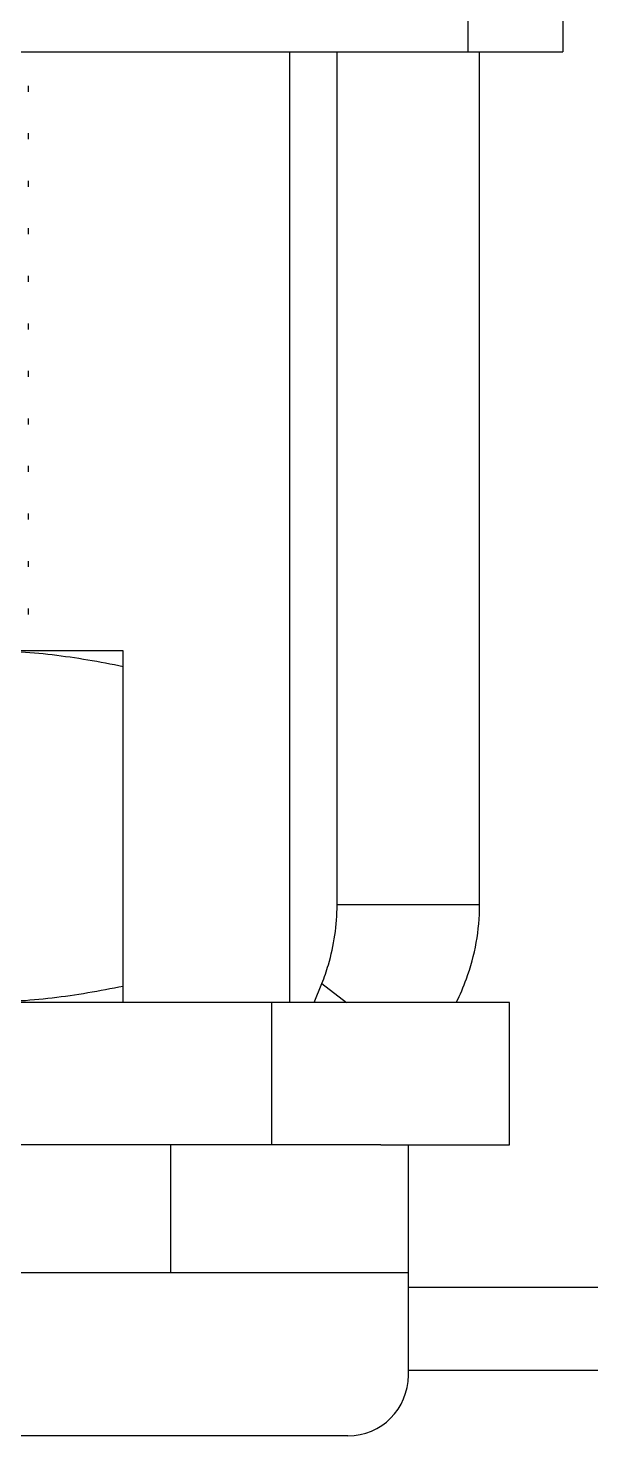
# Model space of a CAD drawing. Header units: inches. Extents: x -1293886 to -986005, y -15154 to 203628.
# Drawn here: x -1241495.2 to -1241414.5, y 86293.4 to 86495.3 of the extents above; entities that cross this region are included whole.
import ezdxf

# ---------------------------------------------------------------- set-up
doc = ezdxf.new("R2010")
doc.units = ezdxf.units.IN
doc.header["$LTSCALE"] = 100
doc.header["$MEASUREMENT"] = 0
doc.layers.add('W_DIM', color=4, linetype='Continuous')

# ---------------------------------------------------------------- blocks, each defined once
blk = doc.blocks.new('1111')
at = {"layer": 'W_DIM', "color": 7}
for p, q in [((-2280917.82, 1712124), (-2280917.82, 1710992.58)), ((-2280904.19, 1712124), (-2280904.19, 1710992.58)), ((-2281043.92, 1710992.58), (-2280904.19, 1710992.58)), ((-2280943.38, 1710992.58), (-2280943.38, 1710856.26)), ((-2280936.57, 1710870.23), (-2280936.57, 1710992.58)), ((-2280916.12, 1710870.23), (-2280916.12, 1710992.58)), ((-2280980.87, 1710987.72), (-2280980.87, 1710986.87)), ((-2280980.87, 1710980.91), (-2280980.87, 1710980.06)), ((-2280980.87, 1710974.09), (-2280980.87, 1710973.24)), ((-2280980.87, 1710967.28), (-2280980.87, 1710966.42)), ((-2280980.87, 1710960.46), (-2280980.87, 1710959.61)), ((-2280980.87, 1710953.64), (-2280980.87, 1710952.79)), ((-2280980.87, 1710946.83), (-2280980.87, 1710945.98)), ((-2280980.87, 1710940.01), (-2280980.87, 1710939.16)), ((-2280980.87, 1710933.2), (-2280980.87, 1710932.34)), ((-2280980.87, 1710926.38), (-2280980.87, 1710925.53)), ((-2280980.87, 1710919.56), (-2280980.87, 1710918.71)), ((-2280980.87, 1710912.75), (-2280980.87, 1710911.9)), ((-2280967.24, 1710906.7), (-2281049.03, 1710906.7)), ((-2280967.24, 1710856.26), (-2280967.24, 1710906.7)), ((-2280916.12, 1710870.23), (-2280936.57, 1710870.23)), ((-2280939.83, 1710856.24), (-2280938.74, 1710858.96)), ((-2280938.74, 1710858.96), (-2280935.19, 1710856.26)), ((-2280911.86, 1710856.26), (-2281104.41, 1710856.26)), ((-2280945.94, 1710835.81), (-2280945.94, 1710856.26)), ((-2280911.86, 1710835.81), (-2280911.86, 1710856.26)), ((-2280930.27, 1710835.81), (-2281083.57, 1710835.81)), ((-2280960.42, 1710817.45), (-2280960.42, 1710835.81)), ((-2280930.27, 1710835.81), (-2280911.86, 1710835.81)), ((-2280926.34, 1710815.37), (-2280926.34, 1710835.81)), ((-2280926.34, 1710802.77), (-2280926.34, 1710835.81)), ((-2280926.34, 1710817.45), (-2281089.92, 1710817.45)), ((-2278614.82, 1710815.37), (-2280926.34, 1710815.37)), ((-2278614.82, 1710803.44), (-2280926.34, 1710803.44)), ((-2280935.02, 1710794.09), (-2281081.25, 1710794.09))]:
    blk.add_line(p, q, dxfattribs=at)
blk.add_arc((-2280935.02, 1710802.77), 8.68, 270, 0, dxfattribs=at)
for points, knots in [([(-2280967.24, 1710904.4), (-2280970.6, 1710905.1), (-2280977.38, 1710906.27), (-2280984.26, 1710906.7), (-2280987.68, 1710906.7)], [0, 0, 0, 0, 0.500766, 1, 1, 1, 1]), ([(-2280938.74, 1710858.96), (-2280938.39, 1710859.84), (-2280937.14, 1710863.47), (-2280936.57, 1710867.34), (-2280936.57, 1710870.23)], [0, 0, 0, 0, 0.246008, 1, 1, 1, 1]), ([(-2280919.47, 1710856.26), (-2280918.92, 1710857.35), (-2280917.01, 1710861.77), (-2280916.12, 1710866.64), (-2280916.12, 1710870.23)], [0, 0, 0, 0, 0.253543, 1, 1, 1, 1]), ([(-2280967.24, 1710858.56), (-2280970.6, 1710857.86), (-2280977.38, 1710856.69), (-2280984.26, 1710856.26), (-2280987.68, 1710856.26)], [0, 0, 0, 0, 0.500766, 1, 1, 1, 1])]:
    blk.add_open_spline(points, degree=3, knots=knots, dxfattribs=at)

msp = doc.modelspace()

# ---------------------------------------------------------------- block references
at = {"layer": 'W_DIM'}
msp.add_blockref('1111', (1039485.65, -1624500.72), dxfattribs=at)

doc.saveas('drawing.dxf')
